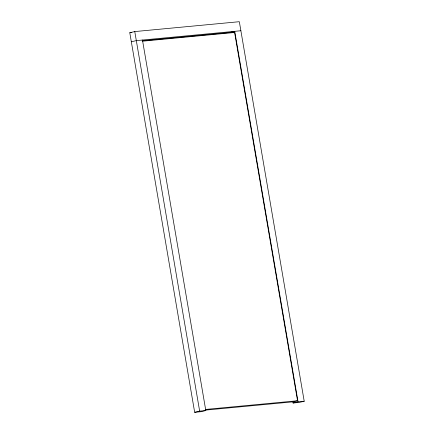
<?xml version="1.0" encoding="UTF-8"?>
<svg xmlns="http://www.w3.org/2000/svg" width="434" height="434" viewBox="0 0 434 434"><rect width="100%" height="100%" fill="white"/><g stroke="black" fill="none" stroke-linecap="round" stroke-linejoin="round"><path stroke-width="0.65" d="M142.466 40.031L205.803 410.548L200.812 411.72L194.665 412.3L129.788 32.745L134.773 31.573L239.335 21.7L304.212 401.255L299.227 402.426L293.075 403.007L292.847 401.672M131.328 41.783L136.319 40.612L240.881 30.738M229.743 32.49L234.729 31.319L298.066 401.835L304.212 401.255M233.438 32.772L234.604 32.501L297.55 400.756L292.896 401.851L205.64 410.092M194.665 412.3L199.651 411.128L205.803 410.548M293.075 403.007L298.066 401.835M129.788 32.745L131.811 32.555M142.124 40.763L232.521 32.224M142.65 41.187L234.604 32.501M205.597 409.441L297.55 400.756M134.773 31.573L199.651 411.128"/></g></svg>
